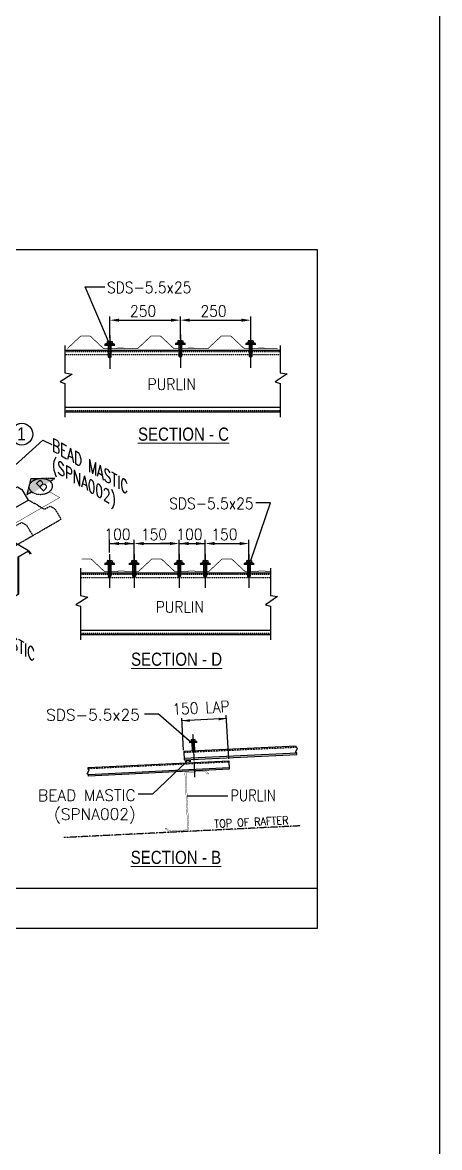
# Model space of a CAD drawing. Header units: millimetres. Extents: x 0 to 2669304, y -3314102 to 0.
# Drawn here: x 2660337 to 2669304, y -3241550 to -3217366 of the extents above; entities that cross this region are included whole.
import ezdxf
from ezdxf.enums import TextEntityAlignment as Align

# ---------------------------------------------------------------- set-up
doc = ezdxf.new("R2010")
doc.units = ezdxf.units.MM
doc.header["$LTSCALE"] = 0.4
doc.header["$MEASUREMENT"] = 0
for name, pattern in [('CENTER', [2, 1.25, -0.25, 0.25, -0.25]), ('CENTER2', [1.125, 0.75, -0.125, 0.125, -0.125]), ('HIDDEN', [0.375, 0.25, -0.125]), ('PHANTOM', [2.5, 1.25, -0.25, 0.25, -0.25, 0.25, -0.25]), ('SHM45-004$0$HIDDEN', [0.375, 0.25, -0.125]), ('SHM45-006$0$HIDDEN', [0.375, 0.25, -0.125])]:
    doc.linetypes.add(name, pattern=pattern)
for name, color, linetype in [('Dim', 7, 'Continuous'), ('Screws', 3, 'Continuous'), ('SECONDARY', 6, 'Continuous'), ('SHEETING', 150, 'Continuous'), ('SHM45-006$0$SHEETING', 150, 'Continuous')]:
    doc.layers.add(name, color=color, linetype=linetype)
doc.layers.add('Outer Line', color=1, linetype='Continuous', lineweight=30)
doc.layers.add('TEXT', color=7, linetype='Continuous', lineweight=13)
doc.styles.add('HEADINGS', font='ARIALN.TTF', dxfattribs={"height": 25})
doc.styles.add('ROMANS', font='romans.shx')
doc.dimstyles.new('Standard 1', dxfattribs={"dimtxt": 2.5, "dimasz": 2, "dimexe": 1, "dimexo": 1, "dimgap": 0.5, "dimtad": 1, "dimdec": 0, "dimzin": 0, "dimdsep": 46, "dimtxsty": 'ROMANS', "dimcen": 0, "dimclrd": 2, "dimclre": 2, "dimadec": 0, "dimazin": 0, "dimtfac": 1, "dimtdec": 0, "dimtofl": 0, "dimtmove": 2, "dimatfit": 3, "dimfxl": 0, "dimtolj": 1, "dimtzin": 0, "dimarcsym": 0})

# ---------------------------------------------------------------- blocks, each defined once
blk = doc.blocks.new('5.5x25')
at = {"layer": 'Screws', "color": 251}
for p, q in [((-2.7, 0), (-2.7, 2.7)), ((2.8, 0), (2.8, 2.7))]:
    blk.add_line(p, q, dxfattribs=at)
at = {"layer": 'Screws', "color": 8, "linetype": 'CENTER2'}
blk.add_line((0, 22), (0, -52.5), dxfattribs=at)
at = {"layer": 'Screws', "color": 31}
for points in [[(10.3, 1.2), (-10.3, 1.2), (-11.5, 0), (11.5, 0), (10.3, 1.2)], [(-4.1, 8), (4.1, 8)], [(2.8, 0), (2.8, -26.9), (0, -29.3), (-2.7, -26.9), (-2.7, 0)]]:
    blk.add_lwpolyline(points, dxfattribs=at)
for points in [[(10.3, 1.2), (10.5, 1.7, 0.092505), (-10.5, 1.7), (-10.3, 1.2)], [(-2.7, 7.5, 0.334274), (-5.5, 7.5), (-5.5, 3.8)], [(2.7, 3.8), (2.7, 7.5, 0.157851), (-2.7, 7.5), (-2.7, 3.8)], [(2.7, 7.5, -0.33432), (5.5, 7.5), (5.5, 3.8)]]:
    blk.add_lwpolyline(points, format="xyb", dxfattribs=at)
blk.add_lwpolyline([(6.9, 3.8), (6.9, 2.7), (-6.9, 2.7), (-6.9, 3.8)], close=True, dxfattribs=at)
at = {"layer": 'Screws', "color": 251}
for points in [[(-3.3, -2.8), (3.2, -0.4)], [(-3.3, -7), (3.3, -4.5)], [(-3.3, -11.1), (3.3, -8.7)], [(-3.3, -15.3), (3.3, -12.8)], [(-3.3, -19.4), (3.3, -17)], [(2.5, -20), (2.8, -19.7)]]:
    blk.add_lwpolyline(points, dxfattribs=at)
blk.add_lwpolyline([(0.9, -18.3, 0.46112), (0.1, -18.5), (-0.9, -25.9), (0, -29.3), (2, -26.6), (2.5, -20)], format="xyb", close=True, dxfattribs=at)
blk.add_arc((-1.1, -27.7), 1.82, 83.2928, 155.1544, dxfattribs=at)
blk = doc.blocks.new('55x25')
at = {"layer": 'Screws', "color": 251}
for p, q in [((-2.7, 0), (-2.7, 2.7)), ((2.8, 0), (2.8, 2.7))]:
    blk.add_line(p, q, dxfattribs=at)
at = {"layer": 'Screws', "color": 8, "linetype": 'CENTER2'}
blk.add_line((0, 22), (0, -52.5), dxfattribs=at)
at = {"layer": 'Screws', "color": 31}
for points in [[(10.3, 1.2), (-10.3, 1.2), (-11.5, 0), (11.5, 0), (10.3, 1.2)], [(-4.1, 8), (4.1, 8)], [(2.8, 0), (2.8, -26.9), (0, -29.3), (-2.7, -26.9), (-2.7, 0)]]:
    blk.add_lwpolyline(points, dxfattribs=at)
for points in [[(10.3, 1.2), (10.5, 1.7, 0.092505), (-10.5, 1.7), (-10.3, 1.2)], [(-2.7, 7.5, 0.334274), (-5.5, 7.5), (-5.5, 3.8)], [(2.7, 3.8), (2.7, 7.5, 0.157851), (-2.7, 7.5), (-2.7, 3.8)], [(2.7, 7.5, -0.33432), (5.5, 7.5), (5.5, 3.8)]]:
    blk.add_lwpolyline(points, format="xyb", dxfattribs=at)
blk.add_lwpolyline([(6.9, 3.8), (6.9, 2.7), (-6.9, 2.7), (-6.9, 3.8)], close=True, dxfattribs=at)
at = {"layer": 'Screws', "color": 251}
for points in [[(-3.3, -2.8), (3.2, -0.4)], [(-3.3, -7), (3.3, -4.5)], [(-3.3, -11.1), (3.3, -8.7)], [(-3.3, -15.3), (3.3, -12.8)], [(-3.3, -19.4), (3.3, -17)], [(2.5, -20), (2.8, -19.7)]]:
    blk.add_lwpolyline(points, dxfattribs=at)
blk.add_lwpolyline([(0.9, -18.3, 0.46112), (0.1, -18.5), (-0.9, -25.9), (0, -29.3), (2, -26.6), (2.5, -20)], format="xyb", close=True, dxfattribs=at)
blk.add_arc((-1.1, -27.7), 1.82, 83.2928, 155.1544, dxfattribs=at)
blk = doc.blocks.new('A$C0FE5689E')
at = {"color": 3, "const_width": 0.25}
for points in [[(0.84, 0.17), (-0.84, -0.17)], [(0.87, -0.01), (0.31, -0.13)], [(-0.23, -0.24), (-0.8, -0.36)]]:
    blk.add_lwpolyline(points, dxfattribs=at)

msp = doc.modelspace()

# ---------------------------------------------------------------- hatches: boundary and pattern name
at = {"layer": 'Dim', "linetype": 'PHANTOM'}
h = msp.add_hatch(color=7, dxfattribs=at)
edge = h.paths.add_edge_path()
edge.add_line((2661036.0594, -3227165.7977), (2660514.4533, -3227177.0186))
edge.add_line((2660514.4533, -3227177.0186), (2660429.7257, -3227515.8647))
edge.add_line((2660429.7257, -3227515.8647), (2660534.8479, -3227455.1723))
edge.add_ellipse((2660731.2586, -3227341.5221), major_axis=(-254.7611, -15.572), ratio=0.6556393706, start_angle=-142.81269472, end_angle=37.32046921, ccw=False)
edge.add_line((2660928.0467, -3227228.1589), (2661036.0594, -3227165.7977))

# ---------------------------------------------------------------- linework, layer by layer
at = {"color": 8, "linetype": 'HIDDEN'}
for p, q in [((2666226.7733, -3232949.6796), (2663809.3705, -3233060.8141)), ((2664776.0905, -3233264.0252), (2661748.004, -3233408.8474))]:
    msp.add_line(p, q, dxfattribs=at)
at = {"color": 8}
msp.add_line((2664026.3087, -3233258.3731), (2664039.0269, -3233586.4846), dxfattribs=at)
at = {"color": 8, "linetype": 'CENTER'}
msp.add_line((2666310.46, -3234636.0446), (2661226.3213, -3234888.0802), dxfattribs=at)
msp.add_line((2666683.7245, -3235979.1073), (2642441.8151, -3235979.1073))
msp.add_lwpolyline([(2642441.8152, -3236837.4536), (2666683.7247, -3236837.4536), (2666683.7247, -3222255.0416), (2642441.8152, -3222255.0416)], close=True)
msp.add_circle((2660323.2179, -3226216.5346, -1148.1806), 234.3208)
at = {"layer": 'Dim', "color": 2}
for p, q in [((2662213.0377, -3224153.5234), (2662213.0377, -3223684.9507)), ((2663731.8259, -3224158.1096), (2663731.8259, -3223684.9507)), ((2663731.8259, -3224158.1096), (2663731.8259, -3223684.9507)), ((2665244.7014, -3224158.1096), (2665244.7014, -3223684.9507)), ((2662414.5718, -3223765.5644), (2663530.2918, -3223765.5644)), ((2663933.3601, -3223765.5644), (2665043.1673, -3223765.5644)), ((2662211.636, -3228760.4391), (2662211.636, -3228486.1144)), ((2662738.0002, -3228954.6869), (2662738.0002, -3228486.1144)), ((2662738.0002, -3228959.2732), (2662738.0002, -3228486.1144)), ((2663707.981, -3228959.2732), (2663707.981, -3228486.1144)), ((2663707.981, -3228959.2733), (2663707.981, -3228486.1144)), ((2664266.1701, -3228959.2732), (2664266.1701, -3228486.1144)), ((2664266.1701, -3228959.2733), (2664266.1701, -3228486.1144)), ((2665207.3556, -3228959.2733), (2665207.3556, -3228486.1144)), ((2662211.636, -3228566.7281), (2662738.0002, -3228566.7281)), ((2662939.5343, -3228566.7281), (2663506.4469, -3228566.7281)), ((2662939.5343, -3228566.7281), (2663141.0685, -3228566.7281)), ((2663506.4469, -3228566.7281), (2663304.9128, -3228566.7281)), ((2663707.981, -3228566.7281), (2664266.1701, -3228566.7281)), ((2664467.7042, -3228566.7281), (2664669.2384, -3228566.7281)), ((2664467.7042, -3228566.7281), (2665005.8215, -3228566.7281)), ((2663801.5388, -3233007.8614), (2663763.1208, -3232318.9694)), ((2664723.6125, -3232331.3222), (2663766.4553, -3232378.7713)), ((2664772.2943, -3233192.3076), (2664720.1878, -3232257.0861))]:
    msp.add_line(p, q, dxfattribs=at)
at = {"layer": 'Dim', "color": 7, "linetype": 'PHANTOM'}
msp.add_lwpolyline([(2660928.0467, -3227228.1589), (2661036.0594, -3227165.7977), (2660514.4533, -3227177.0186), (2660429.7257, -3227515.8647), (2660534.8479, -3227455.1723)], dxfattribs=at)
at = {"layer": 'Dim', "color": 7, "linetype": 'PHANTOM', "ltscale": 0.2, "const_width": 9.6984}
msp.add_lwpolyline([(2659160.1996, -3228718.483), (2661135.0541, -3227578.3003), (2660915.0147, -3227451.2605)], dxfattribs=at)
at = {"layer": 'Dim', "color": 7, "linetype": 'PHANTOM', "extrusion": (0, 0, -1)}
msp.add_ellipse((2660731.2586, -3227341.5221), major_axis=(-254.7611, -15.572), ratio=0.6556393706, dxfattribs=at)
at = {"layer": 'Dim', "color": 2}
for points in [[(2662414.5718, -3223731.9753), (2662414.5718, -3223799.1534), (2662213.0377, -3223765.5644)], [(2663530.2918, -3223731.9753), (2663530.2918, -3223799.1534), (2663731.8259, -3223765.5644)], [(2663933.3601, -3223731.9753), (2663933.3601, -3223799.1534), (2663731.8259, -3223765.5644)], [(2665043.1673, -3223731.9753), (2665043.1673, -3223799.1534), (2665244.7014, -3223765.5644)], [(2662413.1701, -3228533.1391), (2662413.1701, -3228600.3171), (2662211.636, -3228566.7281)], [(2662536.4661, -3228533.1391), (2662536.4661, -3228600.3171), (2662738.0002, -3228566.7281)], [(2662939.5343, -3228533.1391), (2662939.5343, -3228600.3171), (2662738.0002, -3228566.7281)], [(2662939.5343, -3228533.1391), (2662939.5343, -3228600.3171), (2662738.0002, -3228566.7281)], [(2663506.4469, -3228533.1391), (2663506.4469, -3228600.3171), (2663707.981, -3228566.7281)], [(2663506.4469, -3228533.1391), (2663506.4469, -3228600.3171), (2663707.981, -3228566.7281)], [(2663909.5151, -3228533.1391), (2663909.5151, -3228600.3171), (2663707.981, -3228566.7281)], [(2664064.636, -3228533.1391), (2664064.636, -3228600.3171), (2664266.1701, -3228566.7281)], [(2664467.7042, -3228533.1391), (2664467.7042, -3228600.3171), (2664266.1701, -3228566.7281)], [(2664467.7042, -3228533.1391), (2664467.7042, -3228600.3171), (2664266.1701, -3228566.7281)], [(2665005.8215, -3228533.1391), (2665005.8215, -3228600.3171), (2665207.3556, -3228566.7281)]]:
    msp.add_solid(points, dxfattribs=at)
at = {"layer": 'Dim'}
for points in [[(2663937.37, -3232398.6204), (2663766.4553, -3232378.7713), (2663934.5689, -3232342.1157)], [(2664555.4989, -3232367.9779), (2664723.6125, -3232331.3222), (2664552.6978, -3232311.4732)]]:
    msp.add_solid(points, dxfattribs=at)
at = {"layer": 'Outer Line'}
msp.add_lwpolyline([(2169346.6817, -3073386.0148), (2669303.996, -3073386.0148), (2669303.996, -3314102.072), (2169346.6817, -3314102.072)], close=True, dxfattribs=at)
at = {"layer": 'SECONDARY'}
for p, q in [((2661250.8356, -3224311.3413), (2661250.8356, -3224899.6853)), ((2661257.7607, -3224408.2449), (2665877.2399, -3224408.2449)), ((2665877.2399, -3224311.3413), (2665877.2399, -3224899.6853)), ((2661403.1889, -3224929.1146), (2661146.9583, -3225093.4927)), ((2661250.8356, -3224899.6853), (2661403.1889, -3224929.1146)), ((2666029.5932, -3224921.0664), (2665773.3626, -3225093.4927)), ((2665877.2399, -3224899.6853), (2666029.5932, -3224921.0664)), ((2661146.9583, -3225093.4927), (2661250.8356, -3225128.1012)), ((2661250.8356, -3225128.1012), (2661250.8356, -3225847.9574)), ((2665773.3626, -3225093.4927), (2665877.2399, -3225128.1012)), ((2665877.2399, -3225128.1012), (2665877.2399, -3225847.9574)), ((2661247.9383, -3225638.7035), (2665877.2399, -3225638.7035)), ((2661257.7607, -3225737.2103), (2665882.8652, -3225737.2103)), ((2660468.8459, -3228720.8652, 6477.344), (2659523.8984, -3228175.2996, 6477.344)), ((2661587.378, -3229098.9613), (2661587.378, -3229687.3053)), ((2661587.378, -3229195.865), (2665674.3975, -3229195.865)), ((2665668.7722, -3229098.9613), (2665668.7722, -3229687.3053)), ((2661739.7313, -3229716.7347), (2661483.5007, -3229881.1128)), ((2661587.378, -3229687.3053), (2661739.7313, -3229716.7347)), ((2665821.1256, -3229708.6865), (2665564.8949, -3229881.1128)), ((2665668.7722, -3229687.3053), (2665821.1256, -3229708.6865)), ((2661483.5007, -3229881.1128), (2661587.378, -3229915.7213)), ((2661587.378, -3229915.7213), (2661587.378, -3230635.5775)), ((2665564.8949, -3229881.1128), (2665668.7722, -3229915.7213)), ((2665668.7722, -3229915.7213), (2665668.7722, -3230635.5775)), ((2661587.378, -3230426.3235), (2665668.7722, -3230426.3235)), ((2661587.378, -3230524.8304), (2665674.3975, -3230524.8304))]:
    msp.add_line(p, q, dxfattribs=at)
at = {"layer": 'SECONDARY', "linetype": 'SHM45-004$0$HIDDEN'}
for p, q in [((2661257.7607, -3224440.9564), (2665877.2399, -3224440.9564)), ((2661250.8356, -3224506.3794), (2665877.2399, -3224506.3794)), ((2661257.7607, -3225704.4988), (2665882.8652, -3225704.4988)), ((2661587.378, -3229228.5765), (2665674.3975, -3229228.5765)), ((2661579.125, -3229293.9994), (2665668.7722, -3229293.9994)), ((2661587.378, -3230492.1189), (2665674.3975, -3230492.1189))]:
    msp.add_line(p, q, dxfattribs=at)
at = {"layer": 'SECONDARY', "elevation": 6477.344}
msp.add_lwpolyline([(2660512.7041, -3228794.0469), (2660464.3725, -3228733.7325), (2660254.2138, -3228855.0676), (2660254.2138, -3229657.2582), (2660016.8859, -3229794.2796), (2659962.8928, -3229727.7276), (2659970.4015, -3229717.861), (2660021.7685, -3229781.1761), (2660245.3072, -3229652.116), (2660245.3072, -3228849.9254), (2660468.8459, -3228720.8652), (2660520.2128, -3228784.1803)], close=True, dxfattribs=at)
at = {"layer": 'SECONDARY', "const_width": 6.6736}
msp.add_lwpolyline([(2663872.4849, -3233462.4734, 0.4142135624), (2663829.5386, -3233509.9609), (2663889.3047, -3234700.1382, -0.4142135624), (2663869.047, -3234722.538), (2663490.9754, -3234741.5232), (2663423.3481, -3234680.3631), (2663407.3048, -3234698.1028), (2663482.2802, -3234765.9083), (2663870.2465, -3234746.4261, 0.4142135624), (2663913.1928, -3234698.9386), (2663853.4268, -3233508.7614, -0.4142135624), (2663873.6845, -3233486.3616), (2664256.9836, -3233467.1138), (2664324.6109, -3233528.2739), (2664340.6542, -3233510.5342), (2664265.6788, -3233442.7287)], format="xyb", close=True, dxfattribs=at)
at = {"layer": 'SHEETING'}
for p, q in [((2658007.6202, -3229050.5668), (2660475.286, -3227625.8593)), ((2666233.1286, -3233076.5105), (2663811.99, -3233190.1377)), ((2664782.4754, -3233390.8548), (2661754.6818, -3233542.47))]:
    msp.add_line(p, q, dxfattribs=at)
at = {"layer": 'SHEETING', "linetype": 'SHM45-004$0$HIDDEN', "ltscale": 0.5}
msp.add_line((2658713.3283, -3229461.123, 574.0054), (2661167.5042, -3228044.2038, 574.0054), dxfattribs=at)
at = {"layer": 'SHEETING', "const_width": 16.1227}
for points in [[(2665826.1922, -3224379.3198), (2665570.1438, -3224379.3198, -0.0809272941), (2665564.3864, -3224378.3818), (2665533.866, -3224368.1657, 0.0809272941), (2665528.1086, -3224367.2277), (2665413.0983, -3224367.2277, 0.0809272941), (2665407.341, -3224368.1657), (2665376.8205, -3224378.3818, -0.0809272941), (2665371.0632, -3224379.3198), (2665115.0147, -3224379.3198, -0.1905449123), (2665102.6093, -3224374.4141), (2664822.8656, -3224112.1544, 0.1905449123), (2664810.4603, -3224107.2487), (2664619.2408, -3224107.2487, 0.1905449123), (2664606.8354, -3224112.1544), (2664327.0917, -3224374.4141, -0.1905449123), (2664314.6863, -3224379.3198), (2664058.6379, -3224379.3198, -0.0809272941), (2664052.8805, -3224378.3818), (2664022.36, -3224368.1657, 0.0809272941), (2664016.6027, -3224367.2277), (2663901.5924, -3224367.2277, 0.0809272941), (2663895.835, -3224368.1657), (2663865.3146, -3224378.3818, -0.0809272941), (2663859.5572, -3224379.3198), (2663603.5088, -3224379.3198, -0.1905449123), (2663591.1034, -3224374.4141), (2663311.3597, -3224112.1544, 0.1905449123), (2663298.9543, -3224107.2487), (2663107.7348, -3224107.2487, 0.1905449123), (2663095.3295, -3224112.1544), (2662815.5857, -3224374.4141, -0.1905449123), (2662803.1804, -3224379.3198), (2662547.1319, -3224379.3198, -0.0809272941), (2662541.3746, -3224378.3818), (2662510.8541, -3224368.1657, 0.0809272941), (2662505.0968, -3224367.2277), (2662390.0865, -3224367.2277, 0.0809272941), (2662384.3291, -3224368.1657), (2662353.8086, -3224378.3818, -0.0809272941), (2662348.0513, -3224379.3198), (2662092.0028, -3224379.3198, -0.1905449123), (2662079.5975, -3224374.4141), (2661799.8538, -3224112.1544, 0.1905449123), (2661787.4484, -3224107.2487), (2661596.2289, -3224107.2487, 0.1905449123), (2661583.8235, -3224112.1544), (2661304.0798, -3224374.4141)], [(2665668.7722, -3229170.5078), (2665587.8348, -3229170.5078, -0.0809272941), (2665582.0774, -3229169.5698), (2665551.557, -3229159.3538, 0.0809272941), (2665545.7996, -3229158.4158), (2665430.7893, -3229158.4158, 0.0809272941), (2665425.032, -3229159.3538), (2665394.5115, -3229169.5698, -0.0809272941), (2665388.7541, -3229170.5078), (2665132.7057, -3229170.5078, -0.1905449123), (2665120.3003, -3229165.6022), (2664840.5566, -3228903.3424, 0.1905449123), (2664828.1512, -3228898.4368), (2664636.9317, -3228898.4368, 0.1905449123), (2664624.5264, -3228903.3424), (2664344.7827, -3229165.6022, -0.1905449123), (2664332.3773, -3229170.5078), (2664076.3288, -3229170.5078, -0.0809272941), (2664070.5715, -3229169.5698), (2664040.051, -3229159.3538, 0.0809272941), (2664034.2937, -3229158.4158), (2663919.2834, -3229158.4158, 0.0809272941), (2663913.526, -3229159.3538), (2663883.0056, -3229169.5698, -0.0809272941), (2663877.2482, -3229170.5078), (2663621.1998, -3229170.5078, -0.1905449123), (2663608.7944, -3229165.6022), (2663329.0507, -3228903.3424, 0.1905449123), (2663316.6453, -3228898.4368), (2663125.4258, -3228898.4368, 0.1905449123), (2663113.0204, -3228903.3424), (2662833.2767, -3229165.6022, -0.1905449123), (2662820.8714, -3229170.5078), (2662564.8229, -3229170.5078, -0.0809272941), (2662559.0656, -3229169.5698), (2662528.5451, -3229159.3538, 0.0809272941), (2662522.7878, -3229158.4158), (2662407.7774, -3229158.4158, 0.0809272941), (2662402.0201, -3229159.3538), (2662371.4996, -3229169.5698, -0.0809272941), (2662365.7423, -3229170.5078), (2662109.6938, -3229170.5078, -0.1905449123), (2662097.2885, -3229165.6022), (2661817.5448, -3228903.3424, 0.1905449123), (2661805.1394, -3228898.4368), (2661609.0578, -3228898.4368)]]:
    msp.add_lwpolyline(points, format="xyb", dxfattribs=at)
at = {"layer": 'SHEETING'}
msp.add_lwpolyline([(2660095.285, -3227418.9271), (2660229.2131, -3227351.2691), (2660324.9902, -3227406.566), (2660461.7961, -3227633.6477)], dxfattribs=at)
at = {"layer": 'SHEETING', "linetype": 'SHM45-004$0$HIDDEN', "ltscale": 0.5, "elevation": 574.0054}
for points in [[(2660800.9932, -3227829.4832), (2660680.2908, -3227759.7957), (2660660.4752, -3227741.7731), (2660606.2588, -3227710.4712), (2660586.4433, -3227705.6128), (2660461.7961, -3227633.6477)], [(2660800.9932, -3227829.4832), (2660934.9212, -3227761.8252), (2661030.6983, -3227817.1222), (2661167.5042, -3228044.2038)]]:
    msp.add_lwpolyline(points, dxfattribs=at)
at = {"layer": 'SHEETING'}
for points in [[(2666225.4574, -3232923.0109), (2663803.1538, -3233034.1454), (2663813.2774, -3233215.8995), (2666234.4161, -3233102.2722), (2666232.8483, -3233070.9015), (2666206.6007, -3233050.0477), (2666249.0875, -3232975.5343), (2666227.0252, -3232954.3816)], [(2664783.7628, -3233416.6166), (2661755.9693, -3233568.2317), (2661754.4015, -3233536.8609), (2661728.1539, -3233516.0071), (2661770.6408, -3233441.4937), (2661748.5784, -3233420.3411), (2661746.6713, -3233382.1796), (2664774.8042, -3233237.3552)]]:
    msp.add_lwpolyline(points, close=True, dxfattribs=at)
at = {"layer": 'SHM45-006$0$SHEETING', "color": 8, "linetype": 'SHM45-006$0$HIDDEN', "ltscale": 0.5, "elevation": 574.0054}
msp.add_lwpolyline([(2660191.6833, -3228181.2684), (2660325.6114, -3228113.6105), (2660421.3885, -3228168.9074), (2660558.1944, -3228395.9891)], dxfattribs=at)

# ---------------------------------------------------------------- block references
at = {"xscale": 9.698417952922076, "yscale": 9.698417952856408, "zscale": 9.698417952875838}
for p in [(2662213.002, -3224299.1292), (2663731.7902, -3224283.2851), (2665243.2961, -3224283.2851), (2662211.6002, -3229010.4643), (2662737.9645, -3229010.4643), (2663707.9453, -3229010.4643), (2664266.1344, -3229010.4644), (2665207.3198, -3229010.4644)]:
    msp.add_blockref('5.5x25', p, dxfattribs=at)
for name, p, xscale, yscale, zscale, rotation in [('55x25', (2664004.7475, -3232838.9576), 7.467781823709033, 7.467781823724614, 7.467781823714395, 2.939101202462611), ('A$C0FE5689E', (2663894.4193, -3233238.674), -77.66493096661223, 77.66493096661772, 77.66493096662971, 13.54877960929139)]:
    msp.add_blockref(name, p, dxfattribs=dict(xscale=xscale, yscale=yscale, zscale=zscale, rotation=rotation))

# ---------------------------------------------------------------- texts
at = {"layer": 'Dim', "color": 7, "style": 'ROMANS', "width": 0.9}
for p in [(2662099.9799, -3228490.8021), (2663647.9335, -3228490.8021)]:
    msp.add_text('100', height=242.46045, dxfattribs=at).set_placement(p)
at = {"layer": 'TEXT', "style": 'ROMANS'}
for s, height, rotation, width, p in [('SDS-5.5x25', 242.46045, 0.07296676, 0.9, (2662153.9971, -3223184.9541)), ('250', 242.46045, 0.07296676, 0.9, (2662649.5996, -3223690.0496)), ('250', 242.46045, 0.07296676, 0.9, (2664165.4315, -3223690.0496)), ('PURLIN', 242.46045, 0.07296676, 0.9, (2663026.7389, -3225265.1772)), ('150', 242.46045, 0.07296676, 0.9, (2662884.0088, -3228491.2339)), ('150', 242.46045, 0.07296676, 0.9, (2664397.7811, -3228491.2339)), ('PURLIN', 242.46045, 0.07296676, 0.9, (2663201.301, -3230052.7973)), ('150 LAP', 242.46045, 2.91096304, 0.9, (2663564.6723, -3232249.7129)), ('PURLIN', 242.46045, 0.07296676, 0.85, (2664807.3521, -3234103.3592)), ('TOP OF RAFTER', 169.722314, 2.91096304, 0.9, (2664465.1069, -3234678.7618))]:
    msp.add_text(s, height=height, rotation=rotation, dxfattribs=dict(at, width=width)).set_placement(p)
at = {"layer": 'TEXT', "style": 'HEADINGS'}
for s, height, p in [('1', 282.1478, (2660225.8505, -3226348.2863)), ('%%USECTION - C', 282.147774, (2662820.96, -3226356.0524)), ('%%USECTION - D', 282.147774, (2662671.8526, -3231194.5158)), ('%%USECTION - B', 282.866215, (2662663.4824, -3235454.7517))]:
    msp.add_text(s, height=height, dxfattribs=at).set_placement(p)
at = {"layer": 'TEXT', "style": 'ROMANS', "oblique": 330, "width": 0.9}
for s, height, p in [('BEAD MASTIC', 242.460449, (2660973.1108, -3226566.6929, -574.0054)), ('(SPNA002)', 242.46045, (2660973.1108, -3226989.8152, -574.0054)), ('BEAD MASTIC', 242.460449, (2658971.0411, -3230165.2776))]:
    msp.add_text(s, height=height, rotation=330, dxfattribs=at).set_placement(p)
at = {"layer": 'TEXT', "style": 'ROMANS', "width": 0.9}
msp.add_text('SDS-5.5x25', height=242.46045, rotation=0.07296676, dxfattribs=at).set_placement((2665306.3137, -3227825.958), align=Align.RIGHT)
at = {"layer": 'TEXT'}
for s, insert, char_height, width, attachment_point, rotation, style in [('{\\Q2;\\T0.9;B}', (2660599.6356, -3227298.1149), 242.456756, 284.89502, 1, 45.44843113, 'HEADINGS'), ('SDS-5.5x25 ', (2662861.6031, -3232127.3769), 242.460449, 1454.977656, 3, 0.07296676, 'ROMANS'), ('BEAD MASTIC\\P(SPNA002)', (2662770.9751, -3233857.0198), 242.460449, 2995.981137, 3, 0.07296676, 'ROMANS')]:
    msp.add_mtext(s, dxfattribs=dict(at, insert=insert, char_height=char_height, width=width, attachment_point=attachment_point, rotation=rotation, style=style))

# ---------------------------------------------------------------- leaders
for points in [[(2662184.4319, -3224222.2987), (2661681.8509, -3223049.4451), (2662106.5955, -3223049.4451)], [(2658912.7776, -3228020.0177), (2660773.136, -3226341.6761), (2660969.5883, -3226440.9523)], [(2665245.7989, -3228933.2946), (2665672.4094, -3227690.4491), (2665357.8178, -3227690.4491)]]:
    msp.add_leader(points, dimstyle='Standard 1')
at = {"color": 1}
msp.add_leader([(2663972.0224, -3232853.8851), (2663258.7875, -3232236.7697), (2662958.3559, -3232236.7697)], dimstyle='Standard 1', dxfattribs=at)
at = {"layer": 'Dim'}
for points in [[(2663858.0521, -3233267.7794), (2663131.8944, -3233951.8424), (2662824.4701, -3233951.8424)], [(2663875.2028, -3233993.8937), (2664750.0154, -3233993.8937)]]:
    msp.add_leader(points, dimstyle='Standard 1', dxfattribs=at)

doc.saveas('drawing.dxf')
